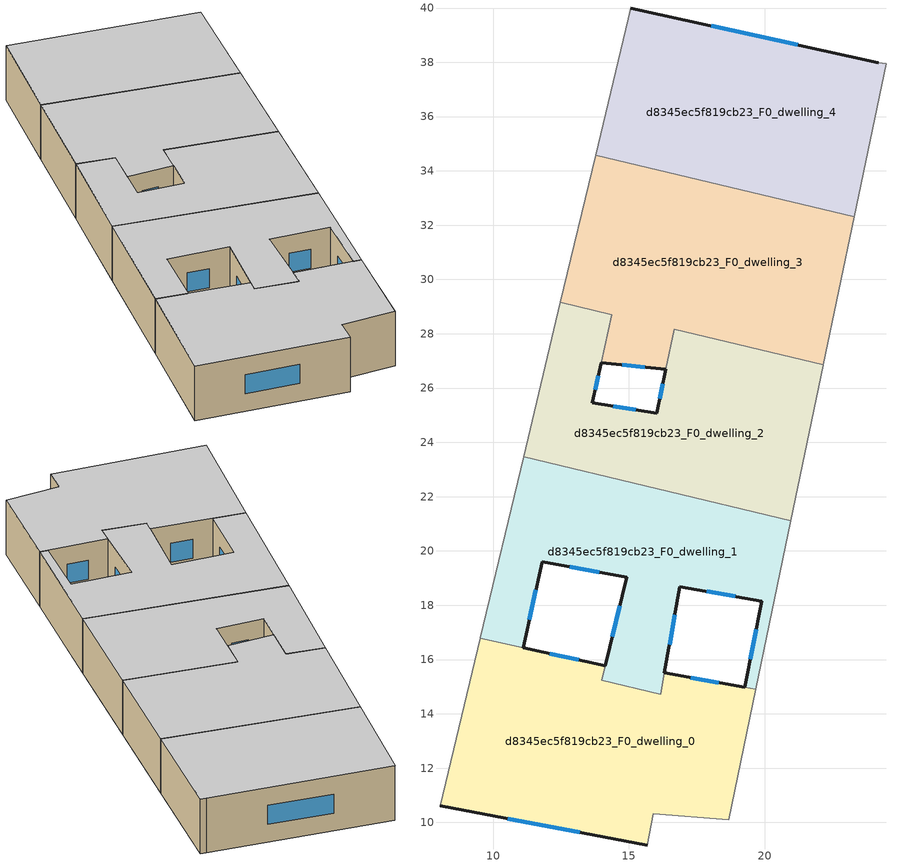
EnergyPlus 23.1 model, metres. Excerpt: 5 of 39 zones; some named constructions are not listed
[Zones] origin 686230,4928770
d8345ec5f819cb23_F0_dwelling_0
 floor ground (EU_floor_Construction): 19.67,14.91 18.67,10.11 15.89,10.32 15.68,9.17 8.05,10.61 9.52,16.79 14.13,15.77 14,15.24 16.16,14.72 16.31,15.51 z0
 wall outside (EU_wall_Construction): 8.05,10.61 15.68,9.17 / 19.27,14.98 16.31,15.51 / 14.13,15.77 11.11,16.44 z0:3
 wall adiabatic (EU_wall_Construction): 15.68,9.17 15.89,10.32 18.67,10.11 19.67,14.91 / 9.53,16.79 8.05,10.61 z0:3
 wall to d8345ec5f819cb23_F0_dwelling_1 (EU_wall_Construction): 14,15.24 14.13,15.77 / 16.31,15.51 16.17,14.72 / 19.67,14.91 19.27,14.98 / 11.11,16.44 9.53,16.79 / 16.16,14.72 14,15.23 z0:3
 window (EU_Window_Construction): 10.53,10.14 13.2,9.64 / 18.31,15.15 17.27,15.34 / 13.15,15.99 12.09,16.22 z0.98:2.02
 ceiling to d8345ec5f819cb23_F1_dwelling_0 (EU_floor_Construction): 18.67,10.11 19.67,14.91 16.31,15.51 16.16,14.72 14,15.24 14.13,15.77 9.52,16.79 8.05,10.61 15.68,9.17 15.89,10.32 z3
d8345ec5f819cb23_F0_dwelling_1
 floor ground (EU_floor_Construction): 20.97,21.12 19.67,14.91 19.27,14.98 19.89,18.15 16.88,18.69 16.17,14.72 14,15.23 14.92,19.04 11.8,19.6 11.11,16.45 9.52,16.79 11.12,23.47 z0
 wall outside (EU_wall_Construction): 11.11,16.45 11.8,19.6 14.92,19.04 14.13,15.78 / 16.31,15.51 16.88,18.69 19.89,18.15 19.27,14.99 z0:3
 wall adiabatic (EU_wall_Construction): 11.12,23.47 9.53,16.8 / 19.67,14.91 20.97,21.12 z0:3
 wall to d8345ec5f819cb23_F0_dwelling_2 (EU_wall_Construction): 20.97,21.12 11.12,23.47 z0:3
 window (EU_Window_Construction): 14.66,17.98 14.39,16.84 / 12.81,19.42 13.9,19.22 / 11.33,17.47 11.57,18.57 / 19.69,17.12 19.47,16.01 / 17.86,18.51 18.91,18.33 / 16.5,16.55 16.69,17.66 z0.98:2.02
 ceiling to d8345ec5f819cb23_F1_dwelling_1 (EU_floor_Construction): 19.67,14.91 20.97,21.12 11.12,23.47 9.53,16.8 10.32,16.62 11.11,16.45 11.8,19.6 14.92,19.04 14,15.23 16.17,14.72 16.88,18.69 19.89,18.15 19.27,14.99 z3
d8345ec5f819cb23_F0_dwelling_2
 floor ground (EU_floor_Construction): 22.16,26.85 20.97,21.12 11.12,23.47 12.48,29.16 14.37,28.71 13.65,25.46 16.02,25.08 16.67,28.16 z0
 wall outside (EU_wall_Construction): 16.36,26.68 16.02,25.08 13.65,25.46 13.98,26.94 z0:3
 wall adiabatic (EU_wall_Construction): 20.97,21.12 22.16,26.85 / 12.48,29.16 11.12,23.47 z0:3
 wall to d8345ec5f819cb23_F0_dwelling_3 (EU_wall_Construction): 22.16,26.85 16.67,28.16 16.36,26.69 / 13.98,26.94 14.37,28.71 12.48,29.16 z0:3
 window (EU_Window_Construction): 15.25,25.2 14.42,25.34 / 16.25,26.16 16.13,25.6 / 13.76,25.94 13.87,26.46 z0.98:2.02
 ceiling to d8345ec5f819cb23_F1_dwelling_2 (EU_floor_Construction): 20.97,21.12 22.16,26.85 16.67,28.16 16.36,26.68 16.02,25.08 13.65,25.46 14.37,28.71 12.48,29.16 11.12,23.47 z3
d8345ec5f819cb23_F0_dwelling_3
 floor ground (EU_floor_Construction): 23.3,32.31 22.16,26.85 16.67,28.16 16.36,26.69 13.98,26.94 14.37,28.71 12.48,29.16 13.77,34.57 z0
 wall outside (EU_wall_Construction): 13.98,26.94 16.36,26.69 z0:3
 wall adiabatic (EU_wall_Construction): 13.77,34.57 12.48,29.16 / 22.16,26.85 23.3,32.31 z0:3
 wall to d8345ec5f819cb23_F0_dwelling_4 (EU_wall_Construction): 23.3,32.31 13.77,34.57 z0:3
 window (EU_Window_Construction): 14.75,26.86 15.59,26.77 z0.98:2.02
 ceiling to d8345ec5f819cb23_F1_dwelling_3 (EU_floor_Construction): 22.16,26.85 23.3,32.31 13.77,34.57 12.48,29.16 14.37,28.71 13.98,26.94 16.36,26.69 16.67,28.16 z3
d8345ec5f819cb23_F0_dwelling_4
 floor ground (EU_floor_Construction): 24.19,37.99 24.48,37.95 23.3,32.31 13.77,34.57 15.07,40 z0
 wall outside (EU_wall_Construction): 24.19,37.99 15.07,40 z0:3
 wall adiabatic (EU_wall_Construction): 15.07,40 13.77,34.57 / 23.3,32.31 24.48,37.95 24.19,37.99 z0:3
 window (EU_Window_Construction): 21.22,38.64 18.03,39.35 z0.98:2.02
 ceiling to d8345ec5f819cb23_F1_dwelling_4 (EU_floor_Construction): 23.3,32.31 24.48,37.95 24.19,37.99 15.07,40 13.77,34.57 z3
[SCHEDULE:FILE] Column Number=1; Rows to Skip at Top=0; Number of Hours of Data=8760; Column Separator=Comma; Interpolate to Timestep=No; Minutes per Item=60; Adjust Schedule for Daylight Savings=Yes
Name | File
EU_Step8_GainSchedule_d8345ec5f819cb23_F2_dwelling_4_f000 | ../../schedules/d8345ec5f819cb23/d8345ec5f819cb23_F2_dwelling_4_f000_gain.csv
EU_Step8_GainSchedule_d8345ec5f819cb23_F3_dwelling_0_f000 | ../../schedules/d8345ec5f819cb23/d8345ec5f819cb23_F3_dwelling_0_f000_gain.csv
EU_Step8_GainSchedule_d8345ec5f819cb23_F3_dwelling_1_f000 | ../../schedules/d8345ec5f819cb23/d8345ec5f819cb23_F3_dwelling_1_f000_gain.csv
EU_Step8_GainSchedule_d8345ec5f819cb23_F3_dwelling_2_f000 | ../../schedules/d8345ec5f819cb23/d8345ec5f819cb23_F3_dwelling_2_f000_gain.csv
EU_Step8_GainSchedule_d8345ec5f819cb23_F3_dwelling_3_f000 | ../../schedules/d8345ec5f819cb23/d8345ec5f819cb23_F3_dwelling_3_f000_gain.csv
EU_Step8_GainSchedule_d8345ec5f819cb23_F3_dwelling_4_f000 | ../../schedules/d8345ec5f819cb23/d8345ec5f819cb23_F3_dwelling_4_f000_gain.csv
EU_Step8_GainSchedule_d8345ec5f819cb23_F4_dwelling_0_f000 | ../../schedules/d8345ec5f819cb23/d8345ec5f819cb23_F4_dwelling_0_f000_gain.csv
EU_Step8_GainSchedule_d8345ec5f819cb23_F4_dwelling_1_f000 | ../../schedules/d8345ec5f819cb23/d8345ec5f819cb23_F4_dwelling_1_f000_gain.csv
EU_Step8_GainSchedule_d8345ec5f819cb23_F4_dwelling_2_f000 | ../../schedules/d8345ec5f819cb23/d8345ec5f819cb23_F4_dwelling_2_f000_gain.csv
EU_Step8_GainSchedule_d8345ec5f819cb23_F4_dwelling_3_f000 | ../../schedules/d8345ec5f819cb23/d8345ec5f819cb23_F4_dwelling_3_f000_gain.csv
EU_Step8_GainSchedule_d8345ec5f819cb23_F4_dwelling_4_f000 | ../../schedules/d8345ec5f819cb23/d8345ec5f819cb23_F4_dwelling_4_f000_gain.csv
EU_Step8_GainSchedule_d8345ec5f819cb23_F5_dwelling_0_f000 | ../../schedules/d8345ec5f819cb23/d8345ec5f819cb23_F5_dwelling_0_f000_gain.csv
EU_Step8_GainSchedule_d8345ec5f819cb23_F5_dwelling_1_f000 | ../../schedules/d8345ec5f819cb23/d8345ec5f819cb23_F5_dwelling_1_f000_gain.csv
EU_Step8_GainSchedule_d8345ec5f819cb23_F5_dwelling_2_f000 | ../../schedules/d8345ec5f819cb23/d8345ec5f819cb23_F5_dwelling_2_f000_gain.csv
EU_Step8_GainSchedule_d8345ec5f819cb23_F5_dwelling_3_f000 | ../../schedules/d8345ec5f819cb23/d8345ec5f819cb23_F5_dwelling_3_f000_gain.csv
EU_Step8_GainSchedule_d8345ec5f819cb23_F5_dwelling_4_f000 | ../../schedules/d8345ec5f819cb23/d8345ec5f819cb23_F5_dwelling_4_f000_gain.csv
